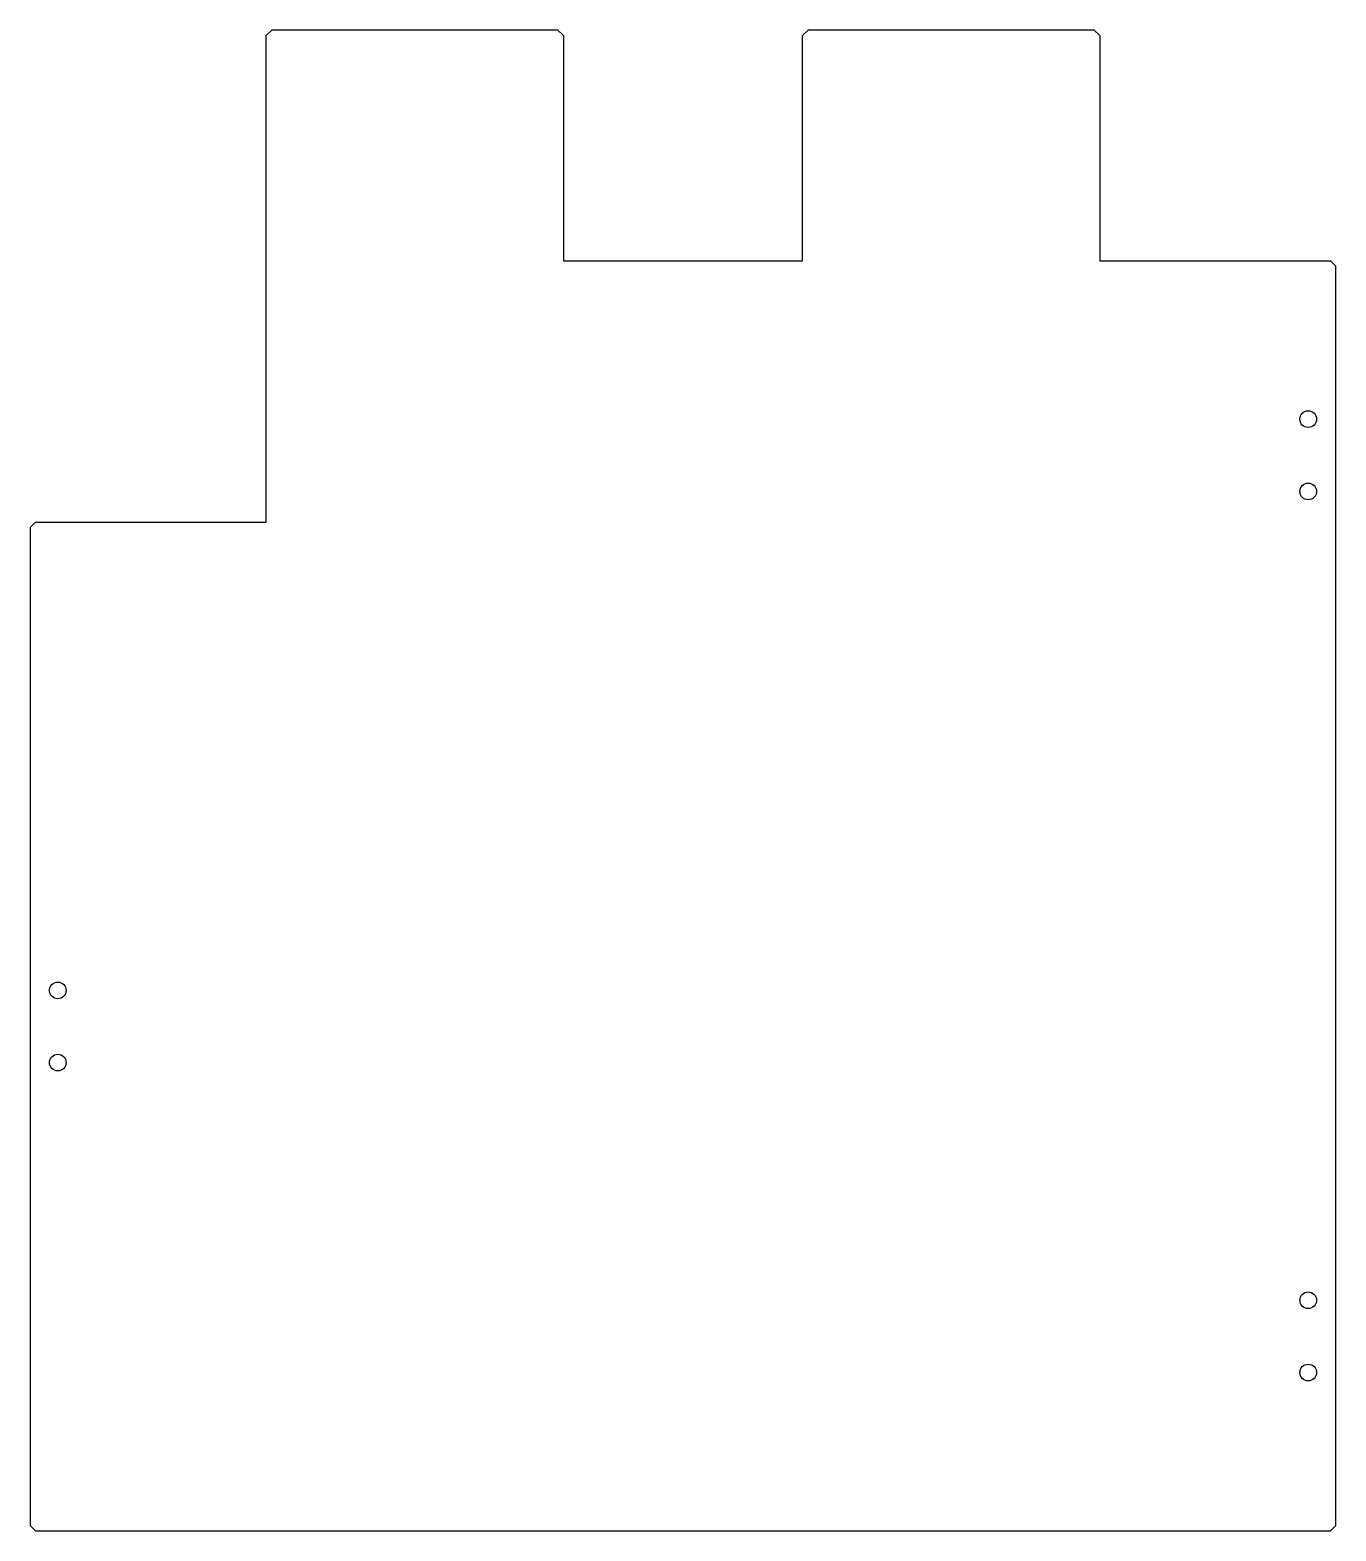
# Model space of a CAD drawing. Header units: millimetres. Extents: x -118 to 118, y -135 to 135.
import ezdxf

# ---------------------------------------------------------------- set-up
doc = ezdxf.new("R2010")
doc.units = ezdxf.units.MM

msp = doc.modelspace()

# ---------------------------------------------------------------- linework, layer by layer
at = {"color": 7, "linetype": 'Continuous', "lineweight": 25}
for p, q in [((-74, 135), (-75, 134)), ((-22.5, 135), (-74, 135)), ((-21.5, 134), (-22.5, 135)), ((22.5, 135), (21.5, 134)), ((74, 135), (22.5, 135)), ((75, 134), (74, 135)), ((-75, 46.5), (-75, 134)), ((-21.5, 134), (-21.5, 93.5)), ((21.5, 93.5), (21.5, 134)), ((75, 134), (75, 93.5)), ((-21.5, 93.5), (21.5, 93.5)), ((75, 93.5), (116.5, 93.5)), ((117.5, 92.5), (116.5, 93.5)), ((117.5, -134), (117.5, 92.5)), ((-116.5, 46.5), (-117.5, 45.5)), ((-116.5, 46.5), (-75, 46.5)), ((-117.5, 45.5), (-117.5, -134)), ((-117.5, -134), (-116.5, -135)), ((-116.5, -135), (116.5, -135)), ((116.5, -135), (117.5, -134))]:
    msp.add_line(p, q, dxfattribs=at)
for centre in [(112.5, 65), (112.5, 52), (-112.5, -37.75), (-112.5, -50.75), (112.5, -93.5), (112.5, -106.5)]:
    msp.add_circle(centre, 1.5, dxfattribs=at)

doc.saveas('drawing.dxf')
